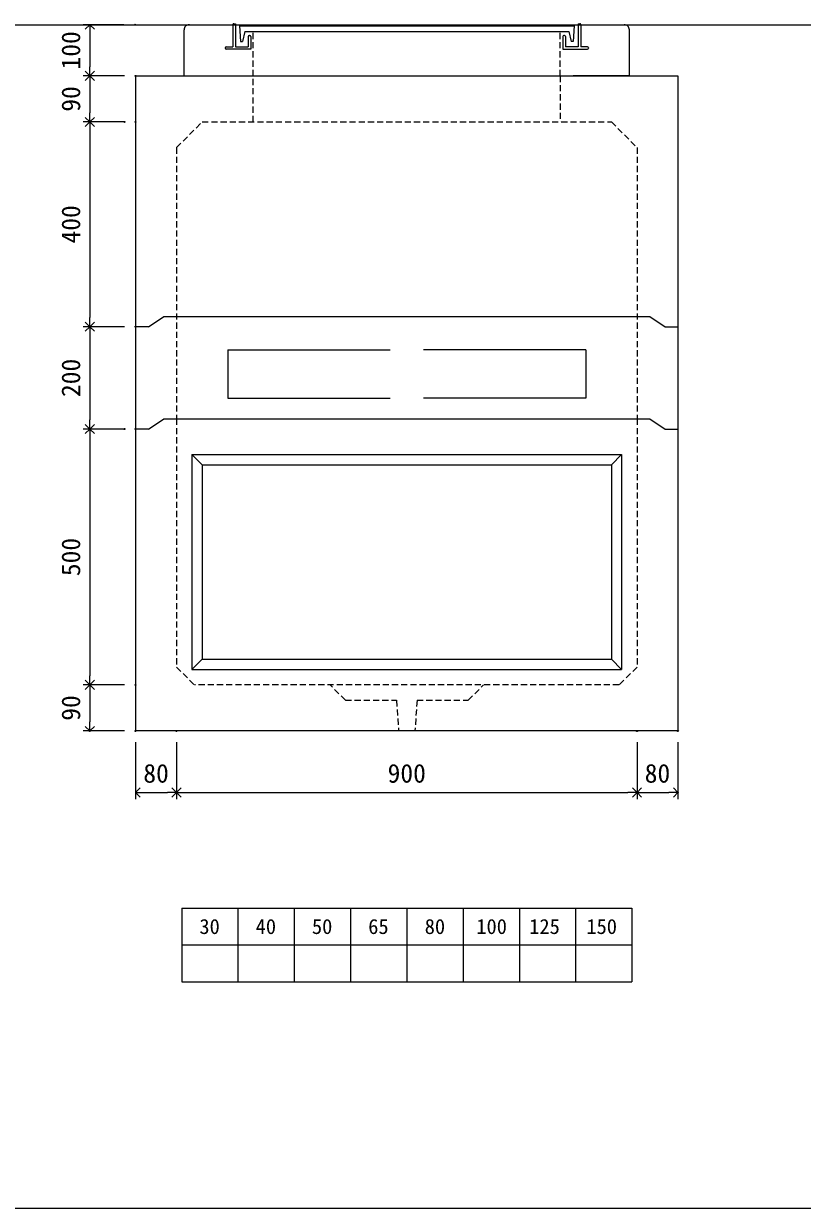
# Model space of a CAD drawing. Units: millimetres, scale not verified. Extents: x -4890 to 18490, y -2328 to 2328.
# Drawn here: x 1846 to 3368, y -1947 to 368 of the extents above; entities that cross this region are included whole.
import ezdxf
from ezdxf.enums import TextEntityAlignment as Align

# ---------------------------------------------------------------- set-up
doc = ezdxf.new("R2010")
doc.units = ezdxf.units.MM
doc.header["$LTSCALE"] = 10
doc.header["$PDMODE"] = 32
doc.header["$PDSIZE"] = 2
doc.linetypes.add('DASHED1', pattern=[1.8, 1.2, -0.6])
doc.linetypes.add('USER2', pattern=[50.8, 31.75, -6.35, 6.35, -6.35])
doc.layers.add('0-1_Defpoints', color=7, linetype='Continuous')
for name, color, linetype, lineweight in [('0-2_waku', 7, 'Continuous', 18), ('0-3_gaikei', 7, 'Continuous', 18), ('0-4_kakure', 7, 'DASHED1', 5), ('0-5_sunpou', 7, 'Continuous', 5), ('0-9_uchigawa', 6, 'Continuous', 18), ('0-B_futa', 3, 'Continuous', 18), ('0-C_GL', 4, 'Continuous', 18), ('0-E_文字１', 7, 'Continuous', 18), ('1-3_uchigawa2', 6, 'USER2', 18)]:
    doc.layers.add(name, color=color, linetype=linetype, lineweight=lineweight)
doc.styles.add('ＭＳ ゴシック', font='')
doc.styles.get('ＭＳ ゴシック').set_extended_font_data('MS Gothic')

# ---------------------------------------------------------------- blocks, each defined once
blk = doc.blocks.new('_Open90')
at = {"layer": '0-5_sunpou'}
blk.add_line((0, 0), (-1, 0), dxfattribs=at)
blk.add_lwpolyline([(-0.5, 0.5), (0, 0), (-0.5, -0.5)], dxfattribs=at)
blk = doc.blocks.new('D80')
at = {"layer": '0-1_Defpoints'}
for p in [(3512.32, 1752.03), (3423, 1252.03), (3512.32, 1252.03)]:
    blk.add_point(p, dxfattribs=at)
at = {"layer": '0-5_sunpou'}
for p, q in [((3490.32, 1752.03), (3410, 1752.03)), ((3423, 1734.03), (3423, 1270.03)), ((3490.32, 1252.03), (3410, 1252.03))]:
    blk.add_line(p, q, dxfattribs=at)
at = {"layer": '0-5_sunpou', "xscale": 18, "yscale": 18}
for p, rotation in [((3423, 1752.03), 90), ((3423, 1252.03), 270)]:
    blk.add_blockref('_Open90', p, dxfattribs=dict(at, rotation=rotation))
at = {"layer": '0-5_sunpou', "style": 'ＭＳ ゴシック'}
blk.add_text('500', height=36.66, rotation=90, dxfattribs=at).set_placement((3415, 1464.53), align=Align.BOTTOM_LEFT)
blk = doc.blocks.new('D81')
at = {"layer": '0-1_Defpoints'}
for p in [(3512.32, 1252.03), (3423, 1162.03), (3512.32, 1162.03)]:
    blk.add_point(p, dxfattribs=at)
at = {"layer": '0-5_sunpou'}
for p, q in [((3490.32, 1252.03), (3410, 1252.03)), ((3423, 1234.03), (3423, 1180.03)), ((3490.32, 1162.03), (3410, 1162.03))]:
    blk.add_line(p, q, dxfattribs=at)
at = {"layer": '0-5_sunpou', "xscale": 18, "yscale": 18}
for p, rotation in [((3423, 1252.03), 90), ((3423, 1162.03), 270)]:
    blk.add_blockref('_Open90', p, dxfattribs=dict(at, rotation=rotation))
at = {"layer": '0-5_sunpou', "style": 'ＭＳ ゴシック'}
blk.add_text('90', height=36.66, rotation=90, dxfattribs=at).set_placement((3415, 1182.03), align=Align.BOTTOM_LEFT)
blk = doc.blocks.new('D82')
at = {"layer": '0-1_Defpoints'}
for p in [(3512.32, 1162.03), (3592.32, 1162.03), (3592.32, 1042)]:
    blk.add_point(p, dxfattribs=at)
at = {"layer": '0-5_sunpou'}
for p, q in [((3512.32, 1140.03), (3512.32, 1029)), ((3592.32, 1140.03), (3592.32, 1029)), ((3530.32, 1042), (3574.32, 1042))]:
    blk.add_line(p, q, dxfattribs=at)
at = {"layer": '0-5_sunpou', "xscale": 18, "yscale": 18, "rotation": 180}
blk.add_blockref('_Open90', (3512.32, 1042), dxfattribs=at)
at = {"layer": '0-5_sunpou', "xscale": 18, "yscale": 18}
blk.add_blockref('_Open90', (3592.32, 1042), dxfattribs=at)
at = {"layer": '0-5_sunpou', "style": 'ＭＳ ゴシック'}
blk.add_text('80', height=36.66, dxfattribs=at).set_placement((3527.32, 1050), align=Align.BOTTOM_LEFT)
blk = doc.blocks.new('D83')
at = {"layer": '0-1_Defpoints'}
for p in [(3592.32, 1162.03), (4492.32, 1162.03), (4492.32, 1042)]:
    blk.add_point(p, dxfattribs=at)
at = {"layer": '0-5_sunpou'}
for p, q in [((3592.32, 1140.03), (3592.32, 1029)), ((4492.32, 1140.03), (4492.32, 1029)), ((3610.32, 1042), (4474.32, 1042))]:
    blk.add_line(p, q, dxfattribs=at)
at = {"layer": '0-5_sunpou', "xscale": 18, "yscale": 18, "rotation": 180}
blk.add_blockref('_Open90', (3592.32, 1042), dxfattribs=at)
at = {"layer": '0-5_sunpou', "xscale": 18, "yscale": 18}
blk.add_blockref('_Open90', (4492.32, 1042), dxfattribs=at)
at = {"layer": '0-5_sunpou', "style": 'ＭＳ ゴシック'}
blk.add_text('900', height=36.66, dxfattribs=at).set_placement((4004.82, 1050), align=Align.BOTTOM_LEFT)
blk = doc.blocks.new('D84')
at = {"layer": '0-1_Defpoints'}
for p in [(4492.32, 1162.03), (4572.32, 1162.03), (4572.32, 1042)]:
    blk.add_point(p, dxfattribs=at)
at = {"layer": '0-5_sunpou'}
for p, q in [((4492.32, 1140.03), (4492.32, 1029)), ((4572.32, 1140.03), (4572.32, 1029)), ((4510.32, 1042), (4554.32, 1042))]:
    blk.add_line(p, q, dxfattribs=at)
at = {"layer": '0-5_sunpou', "xscale": 18, "yscale": 18, "rotation": 180}
blk.add_blockref('_Open90', (4492.32, 1042), dxfattribs=at)
at = {"layer": '0-5_sunpou', "xscale": 18, "yscale": 18}
blk.add_blockref('_Open90', (4572.32, 1042), dxfattribs=at)
at = {"layer": '0-5_sunpou', "style": 'ＭＳ ゴシック'}
blk.add_text('80', height=36.66, dxfattribs=at).set_placement((4507.32, 1050), align=Align.BOTTOM_LEFT)
blk = doc.blocks.new('D85')
at = {"layer": '0-1_Defpoints'}
for p in [(3511.54, 2542.03), (3423, 2442.03), (3512.32, 2442.03)]:
    blk.add_point(p, dxfattribs=at)
at = {"layer": '0-5_sunpou'}
for p, q in [((3489.54, 2542.03), (3410, 2542.03)), ((3423, 2524.03), (3423, 2460.03)), ((3490.32, 2442.03), (3410, 2442.03))]:
    blk.add_line(p, q, dxfattribs=at)
at = {"layer": '0-5_sunpou', "xscale": 18, "yscale": 18}
for p, rotation in [((3423, 2542.03), 90), ((3423, 2442.03), 270)]:
    blk.add_blockref('_Open90', p, dxfattribs=dict(at, rotation=rotation))
at = {"layer": '0-5_sunpou', "style": 'ＭＳ ゴシック'}
blk.add_text('100', height=36.66, rotation=90, dxfattribs=at).set_placement((3415, 2454.53), align=Align.BOTTOM_LEFT)
blk = doc.blocks.new('D86')
at = {"layer": '0-1_Defpoints'}
for p in [(3512.32, 2442.03), (3423, 2352.03), (3512.32, 2352.03)]:
    blk.add_point(p, dxfattribs=at)
at = {"layer": '0-5_sunpou'}
for p, q in [((3490.32, 2442.03), (3410, 2442.03)), ((3423, 2424.03), (3423, 2370.03)), ((3490.32, 2352.03), (3410, 2352.03))]:
    blk.add_line(p, q, dxfattribs=at)
at = {"layer": '0-5_sunpou', "xscale": 18, "yscale": 18}
for p, rotation in [((3423, 2442.03), 90), ((3423, 2352.03), 270)]:
    blk.add_blockref('_Open90', p, dxfattribs=dict(at, rotation=rotation))
at = {"layer": '0-5_sunpou', "style": 'ＭＳ ゴシック'}
blk.add_text('90', height=36.66, rotation=90, dxfattribs=at).set_placement((3415, 2372.03), align=Align.BOTTOM_LEFT)
blk = doc.blocks.new('D87')
at = {"layer": '0-1_Defpoints'}
for p in [(3490.32, 2352.03), (3423, 1952.03), (3512.32, 1952.03)]:
    blk.add_point(p, dxfattribs=at)
at = {"layer": '0-5_sunpou'}
for p, q in [((3468.32, 2352.03), (3410, 2352.03)), ((3423, 2334.03), (3423, 1970.03)), ((3490.32, 1952.03), (3410, 1952.03))]:
    blk.add_line(p, q, dxfattribs=at)
at = {"layer": '0-5_sunpou', "xscale": 18, "yscale": 18}
for p, rotation in [((3423, 2352.03), 90), ((3423, 1952.03), 270)]:
    blk.add_blockref('_Open90', p, dxfattribs=dict(at, rotation=rotation))
at = {"layer": '0-5_sunpou', "style": 'ＭＳ ゴシック'}
blk.add_text('400', height=36.66, rotation=90, dxfattribs=at).set_placement((3415, 2114.53), align=Align.BOTTOM_LEFT)
blk = doc.blocks.new('D88')
at = {"layer": '0-1_Defpoints'}
for p in [(3512.32, 1952.03), (3423, 1752.03), (3490.32, 1752.03)]:
    blk.add_point(p, dxfattribs=at)
at = {"layer": '0-5_sunpou'}
for p, q in [((3490.32, 1952.03), (3410, 1952.03)), ((3423, 1934.03), (3423, 1770.03)), ((3468.32, 1752.03), (3410, 1752.03))]:
    blk.add_line(p, q, dxfattribs=at)
at = {"layer": '0-5_sunpou', "xscale": 18, "yscale": 18}
for p, rotation in [((3423, 1952.03), 90), ((3423, 1752.03), 270)]:
    blk.add_blockref('_Open90', p, dxfattribs=dict(at, rotation=rotation))
at = {"layer": '0-5_sunpou', "style": 'ＭＳ ゴシック'}
blk.add_text('200', height=36.66, rotation=90, dxfattribs=at).set_placement((3415, 1814.53), align=Align.BOTTOM_LEFT)

msp = doc.modelspace()

# ---------------------------------------------------------------- linework, layer by layer
at = {"layer": '0-2_waku'}
for p, q in [((2154.94, -1360.34), (2154.94, -1504.34)), ((2154.94, -1360.34), (2154.94, -1504.34)), ((2154.94, -1360.34), (2154.94, -1504.34)), ((2154.94, -1360.34), (2154.94, -1504.34)), ((2154.94, -1360.34), (3034.94, -1360.34)), ((2264.94, -1360.34), (2264.94, -1504.34)), ((2374.94, -1360.34), (2374.94, -1504.34)), ((2374.94, -1360.34), (2374.94, -1504.34)), ((2484.94, -1360.34), (2484.94, -1504.34)), ((2594.94, -1360.34), (2594.94, -1504.34)), ((2704.94, -1360.34), (2704.94, -1504.34)), ((2814.94, -1360.34), (2814.94, -1504.34)), ((2924.94, -1360.34), (2924.94, -1504.34)), ((3034.94, -1360.34), (3034.94, -1504.34)), ((2154.94, -1432.34), (3034.94, -1432.34)), ((2154.94, -1504.34), (3034.94, -1504.34)), ((-1230.06, -1947), (4889.94, -1947)), ((-1230.06, -1947), (4889.94, -1947))]:
    msp.add_line(p, q, dxfattribs=at)
at = {"layer": '0-3_gaikei'}
for p, q in [((2159.94, 265.66), (2159.94, 355.66)), ((2169.94, 365.66), (2254.94, 365.66)), ((2934.94, 365.66), (3019.94, 365.66)), ((3029.94, 265.66), (3029.94, 355.66)), ((2064.94, 265.66), (3124.94, 265.66)), ((2064.94, 265.66), (2064.94, -1014.34)), ((2159.94, 265.66), (2269.94, 265.66)), ((2194.94, 265.66), (2994.94, 265.66)), ((3029.94, 265.66), (2919.94, 265.66)), ((3124.94, 265.66), (3124.94, -1014.34)), ((2089.94, -224.34), (2119.94, -204.34)), ((2119.94, -204.34), (3069.94, -204.34)), ((3069.94, -204.34), (3099.94, -224.34)), ((2089.94, -224.34), (2064.94, -224.34)), ((3099.94, -224.34), (3124.94, -224.34)), ((2089.94, -424.34), (2119.94, -404.34)), ((2119.94, -404.34), (3069.94, -404.34)), ((2119.94, -404.34), (3069.94, -404.34)), ((3069.94, -404.34), (3099.94, -424.34)), ((2089.94, -424.34), (2064.94, -424.34)), ((3099.94, -424.34), (3124.94, -424.34)), ((3124.94, -1014.34), (2064.94, -1014.34))]:
    msp.add_line(p, q, dxfattribs=at)
for centre, radius, start, end in [((2169.36, 356.24), 9.44, 86.47383, 183.52617), ((3020.27, 355.99), 9.68, 358.04251, 91.95749)]:
    msp.add_arc(centre, radius, start, end, dxfattribs=at)
at = {"layer": '0-4_kakure'}
for p, q in [((2894.94, 265.66), (2894.94, 352.16)), ((2894.94, 265.66), (2894.94, 175.66)), ((2144.94, 125.66), (2194.94, 175.66)), ((2194.94, 175.66), (2994.94, 175.66)), ((2994.94, 175.66), (3044.94, 125.66)), ((2144.94, 125.66), (2144.94, -404.34)), ((3044.94, 125.66), (3044.94, -404.34)), ((2144.94, -404.34), (2144.94, -889.34)), ((3044.94, -404.34), (3044.94, -889.34)), ((2144.94, -889.34), (2179.94, -924.34)), ((3044.94, -889.34), (3009.94, -924.34)), ((3009.94, -924.34), (2179.94, -924.34)), ((2474.94, -954.34), (2444.94, -924.34)), ((2714.94, -954.34), (2744.94, -924.34)), ((2474.94, -954.34), (2574.94, -954.34)), ((2574.94, -954.34), (2578.94, -1014.34)), ((2614.94, -954.34), (2610.94, -1014.34)), ((2614.94, -954.34), (2714.94, -954.34))]:
    msp.add_line(p, q, dxfattribs=at)
msp.add_lwpolyline([(2294.94, 175.66), (2294.94, 265.66), (2294.94, 352.16)], dxfattribs=at)
at = {"layer": '0-9_uchigawa'}
for p, q in [((2174.94, -474.34), (2174.94, -894.34)), ((2174.94, -474.34), (2594.94, -474.34)), ((2174.94, -474.34), (2194.94, -494.34)), ((2594.94, -474.34), (3014.94, -474.34)), ((2594.94, -474.34), (3014.94, -474.34)), ((3014.94, -474.34), (2994.94, -494.34)), ((3014.94, -474.34), (3014.94, -894.34)), ((2194.94, -494.34), (2194.94, -874.34)), ((2194.94, -494.34), (2594.94, -494.34)), ((2194.94, -494.34), (2594.94, -494.34)), ((2594.94, -494.34), (2994.94, -494.34)), ((2994.94, -494.34), (2994.94, -874.34)), ((2194.94, -874.34), (2174.94, -894.34)), ((2194.94, -874.34), (2594.94, -874.34)), ((2594.94, -874.34), (2994.94, -874.34)), ((2994.94, -874.34), (3014.94, -894.34)), ((2174.94, -894.34), (2594.94, -894.34)), ((2594.94, -894.34), (3014.94, -894.34))]:
    msp.add_line(p, q, dxfattribs=at)
at = {"layer": '0-B_futa'}
for p, q in [((2254.94, 365.66), (2254.94, 322.66)), ((2256.94, 367.66), (2259.94, 367.66)), ((2259.94, 367.66), (2259.94, 322.66)), ((2267.75, 363.16), (2922.08, 363.16)), ((2267.75, 363.16), (2270.24, 333.16)), ((2278.27, 352.16), (2273.95, 333.16)), ((2278.27, 352.16), (2911.61, 352.16)), ((2911.61, 352.16), (2915.93, 333.16)), ((2922.08, 363.16), (2919.83, 333.16)), ((2929.94, 367.66), (2929.94, 322.66)), ((2929.94, 367.66), (2932.94, 367.66)), ((2934.94, 365.66), (2934.94, 322.66)), ((2270.24, 333.16), (2273.95, 333.16)), ((2284.94, 342.66), (2284.94, 322.66)), ((2286.94, 344.66), (2287.94, 344.66)), ((2289.94, 342.66), (2289.94, 317.66)), ((2899.94, 342.66), (2899.94, 317.66)), ((2902.94, 344.66), (2901.94, 344.66)), ((2904.94, 342.66), (2904.94, 322.66)), ((2919.83, 333.16), (2915.93, 333.16)), ((2239.94, 320.66), (2239.94, 319.66)), ((2241.94, 322.66), (2254.94, 322.66)), ((2289.94, 317.66), (2241.94, 317.66)), ((2259.94, 322.66), (2284.94, 322.66)), ((2899.94, 317.66), (2947.94, 317.66)), ((2929.94, 322.66), (2904.94, 322.66)), ((2947.94, 322.66), (2934.94, 322.66)), ((2949.94, 320.66), (2949.94, 319.66))]:
    msp.add_line(p, q, dxfattribs=at)
for centre, start, end in [((2256.94, 365.66), 90, 180), ((2932.94, 365.66), 0, 90), ((2286.94, 342.66), 90, 180), ((2287.94, 342.66), 0, 90), ((2901.94, 342.66), 90, 180), ((2902.94, 342.66), 0, 90), ((2241.94, 320.66), 90, 180), ((2241.94, 319.66), 180, 270), ((2947.94, 320.66), 0, 90), ((2947.94, 319.66), 270, 0)]:
    msp.add_arc(centre, 2, start, end, dxfattribs=at)
at = {"layer": '0-C_GL'}
msp.add_line((-1230.06, 365.66), (4889.94, 365.66), dxfattribs=at)
at = {"layer": '1-3_uchigawa2'}
for p, q in [((2244.94, -269.34), (2594.94, -269.34)), ((2244.94, -269.34), (2244.94, -364.34)), ((2944.94, -269.34), (2594.94, -269.34)), ((2944.94, -269.34), (2944.94, -364.34)), ((2244.94, -364.34), (2594.94, -364.34)), ((2944.94, -364.34), (2594.94, -364.34))]:
    msp.add_line(p, q, dxfattribs=at)

# ---------------------------------------------------------------- block references
at = {"layer": '0-5_sunpou'}
for name in ['D85', 'D86', 'D87', 'D88', 'D80', 'D81', 'D82', 'D83', 'D84']:
    msp.add_blockref(name, (-1447.37, -2176.37), dxfattribs=at)

# ---------------------------------------------------------------- texts
at = {"layer": '0-E_文字１', "style": 'ＭＳ ゴシック'}
for s, p in [('30', (2189.55, -1419.8)), ('40', (2299.55, -1419.8)), ('50', (2409.55, -1419.8)), ('65', (2519.55, -1419.8)), ('80', (2629.96, -1419.8)), ('100', (2730.83, -1419.8)), ('125', (2834.22, -1419.8)), ('150', (2945.98, -1419.8))]:
    msp.add_text(s, height=29.33, dxfattribs=at).set_placement(p, align=Align.BOTTOM_LEFT)

doc.saveas('drawing.dxf')
